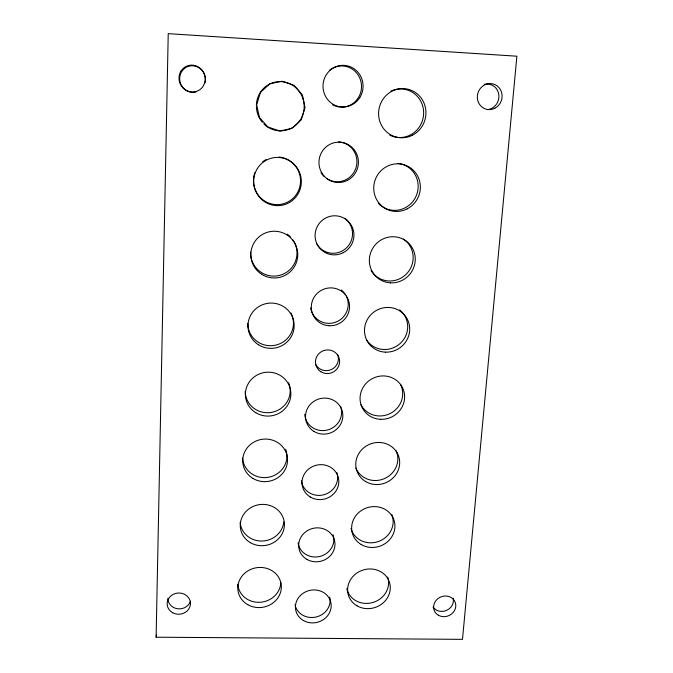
<?xml version="1.0" encoding="UTF-8"?>
<svg xmlns="http://www.w3.org/2000/svg" width="673" height="673" viewBox="0 0 673 673"><rect width="100%" height="100%" fill="white"/><g stroke="black" fill="none" stroke-linecap="round" stroke-linejoin="round"><path stroke-width="1.01" d="M156.119 637.213L168.233 33.65L516.881 56.204L462.494 639.35L156.119 637.213L156.531 634.412M337.568 354.41A12.013 11.651 -21.3 0 1 331.394 369.527A12.013 11.651 -21.3 0 1 315.797 364.497M256.379 104.963A24.657 23.892 79.5 0 1 286.917 82.644A24.657 23.892 79.5 0 1 300.999 118.768A24.657 23.892 79.5 0 1 263.732 123.824M262.377 122.351A24.657 23.892 79.5 0 1 256.379 106.898M279.093 157.036A23.866 23.53 77.8 0 1 300.175 185.075A23.866 23.53 77.8 0 1 270.916 203.784A23.866 23.53 77.8 0 1 254.848 172.54M262.68 161.756A23.866 23.53 77.8 0 1 266.129 159.56M292.906 239.916A23.185 23.109 2.9 0 1 280.254 275.207A23.185 23.109 2.9 0 1 250.634 252.106M287.169 234.128A23.185 23.109 2.9 0 1 290.273 236.745M290.938 312.979A22.84 22.386 -7.5 0 1 276.048 345.056A22.84 22.386 -7.5 0 1 247.79 323.528M288.591 382.676A22.512 21.704 -8.5 0 1 272.094 412.271A22.512 21.704 -8.5 0 1 245.224 391.425M285.689 449.27A22.201 21.056 -8.9 0 1 269.074 477.149A22.201 21.056 -8.9 0 1 242.617 458.061M283.762 522.012A21.889 20.426 -9.2 0 1 261.62 541.042A21.889 20.426 -9.2 0 1 240.185 522.181M280.801 582.793A21.586 19.828 -9.4 0 1 259.509 602.301A21.586 19.828 -9.4 0 1 237.779 584.299M390.929 91.099A24.346 23.362 -78.5 0 1 423.637 113.493A24.346 23.362 -78.5 0 1 389.793 135.155M397.785 163.379A23.648 22.941 -67.7 0 1 416.747 194.497A23.648 22.941 -67.7 0 1 382.298 206.661M381.507 206.115A23.648 22.941 -67.7 0 1 378.478 203.473M403.245 238.974A23.067 22.453 -50.7 0 1 406.071 274.315A23.067 22.453 -50.7 0 1 371.033 270.487M399.577 309.891A22.613 21.881 -35.6 0 1 400.031 343.617A22.613 21.881 -35.6 0 1 366.305 339.596M400.511 384.451A22.243 21.267 -27.1 0 1 390.365 413.415A22.243 21.267 -27.1 0 1 360.921 404.734M396.086 450.683A21.906 20.653 -22.4 0 1 385.705 477.998A21.906 20.653 -22.4 0 1 357.144 470.57M356.673 469.737A21.906 20.653 -22.4 0 1 355.866 468.004M391.863 514.769A21.586 20.064 -19.7 0 1 378.125 541.614A21.586 20.064 -19.7 0 1 351.02 528.591M387.673 577.022A21.284 19.492 -17.9 0 1 372.716 602.545A21.284 19.492 -17.9 0 1 346.788 588.707M329.349 70.463A20.594 19.811 -89.4 0 1 360.585 80.264A20.594 19.811 -89.4 0 1 340.58 107.1M339.587 107.015A20.594 19.811 -89.4 0 1 332.622 104.845M338.603 141.902A19.946 19.492 -82.4 0 1 355.95 167.947A19.946 19.492 -82.4 0 1 326.775 178.572M324.386 176.713A19.946 19.492 -82.4 0 1 321.038 172.709M344.727 218.271A19.382 19.138 -59 0 1 346.115 248.219A19.382 19.138 -59 0 1 316.672 243.769M346.233 296.011A19.004 18.634 -29.3 0 1 337.829 321.223A19.004 18.634 -29.3 0 1 312.457 313.433M312.045 312.583A19.004 18.634 -29.3 0 1 310.623 307.872M341.295 289.962A19.004 18.634 -29.3 0 1 345.283 294.353M340.504 406.231A18.541 17.759 -17.7 0 1 326.952 430.131A18.541 17.759 -17.7 0 1 304.718 414.341M336.87 472.614A18.28 17.229 -15.5 0 1 323.191 494.924A18.28 17.229 -15.5 0 1 301.369 480.749M333.093 534.757A18.028 16.732 -14.3 0 1 319.625 556.504A18.028 16.732 -14.3 0 1 298.089 542.859M329.77 597.195A17.784 16.253 -13.6 0 1 315.856 617.065A17.784 16.253 -13.6 0 1 295.035 604.817M196.079 91.957A13.384 12.829 65 0 1 179.716 79.927A13.384 12.829 65 0 1 193.572 65.845A13.384 12.829 65 0 1 205.097 82.787M484.139 84.361A12.93 12.181 -72.2 0 1 498.819 94.716A12.93 12.181 -72.2 0 1 487.361 109.657M190.459 601.216A11.534 10.516 -3.6 0 1 177.63 608.771A11.534 10.516 -3.6 0 1 167.88 598.255M453.156 598.129A11.138 10.087 -22.7 0 1 446.536 610.403A11.138 10.087 -22.7 0 1 432.975 606.953M260.426 92.495L256.674 104.811L259.433 117.447L267.913 127.012L279.817 130.991L291.989 128.366L301.21 119.836L305.037 107.638L302.421 95.002L294 85.311L282.021 81.206L269.713 83.839L260.426 92.495M320.886 371.757A12.148 11.769 -21.3 0 0 339.613 362.183A12.148 11.769 -21.3 0 0 322.115 351.289A12.148 11.769 -21.3 0 0 320.886 371.757M257.414 168.486A24.144 23.816 78.1 0 0 276.51 205.644A24.144 23.816 78.1 0 0 298.644 170.488A24.144 23.816 78.1 0 0 257.414 168.486M261.578 274.248A23.454 23.37 0.8 0 0 297.727 255.757A23.454 23.37 0.8 0 0 263.58 233.817A23.454 23.37 0.8 0 0 261.578 274.248M258.567 344.82A23.109 22.638 -7.7 0 0 294.143 326.683A23.109 22.638 -7.7 0 0 260.501 305.635A23.109 22.638 -7.7 0 0 258.567 344.82M255.824 412.734A22.773 21.94 -8.6 0 0 290.854 394.933A22.773 21.94 -8.6 0 0 257.7 374.726A22.773 21.94 -8.6 0 0 255.824 412.734M253.014 478.469A22.445 21.275 -9 0 0 287.514 460.997A22.445 21.275 -9 0 0 254.831 441.597A22.445 21.275 -9 0 0 253.014 478.469M250.415 542.699A22.133 20.636 -9.3 0 0 284.401 525.537A22.133 20.636 -9.3 0 0 252.182 506.904A22.133 20.636 -9.3 0 0 250.415 542.699M247.832 604.716A21.822 20.022 -9.5 0 0 281.331 587.865A21.822 20.022 -9.5 0 0 249.557 569.955A21.822 20.022 -9.5 0 0 247.832 604.716M412.482 135.197A24.64 23.639 -78.2 0 0 415.653 92.664A24.64 23.639 -78.2 0 0 378.655 111.693A24.64 23.639 -78.2 0 0 412.482 135.197M407.14 208.891A23.925 23.21 -67.4 0 0 410.21 167.695A23.925 23.21 -67.4 0 0 373.801 186.354A23.925 23.21 -67.4 0 0 407.14 208.891M390.559 282.853A23.328 22.705 -50.4 0 0 413.003 249.262A23.328 22.705 -50.4 0 0 373.347 247.294A23.328 22.705 -50.4 0 0 390.559 282.853M385.402 352.147A22.874 22.116 -35.5 0 0 407.468 319.456A22.874 22.116 -35.5 0 0 368.4 317.791A22.874 22.116 -35.5 0 0 385.402 352.147M380.699 419.304A22.487 21.486 -27 0 0 402.404 387.463A22.487 21.486 -27 0 0 363.908 386.092A22.487 21.486 -27 0 0 380.699 419.304M365.405 481.405A22.142 20.863 -22.4 0 0 399.627 464.126A22.142 20.863 -22.4 0 0 368.139 444.954A22.142 20.863 -22.4 0 0 365.405 481.405M361.149 544.491A21.822 20.257 -19.7 0 0 394.874 527.514A21.822 20.257 -19.7 0 0 363.807 509.091A21.822 20.257 -19.7 0 0 361.149 544.491M357.01 605.826A21.519 19.677 -17.9 0 0 390.239 589.153A21.519 19.677 -17.9 0 0 359.592 571.444A21.519 19.677 -17.9 0 0 357.01 605.826M359.752 97.652A20.846 20.047 -89.2 0 0 344.273 65.357A20.846 20.047 -89.2 0 0 325.101 95.482A20.846 20.047 -89.2 0 0 359.752 97.652M347.47 180.347A20.182 19.719 -82 0 0 349.598 145.461A20.182 19.719 -82 0 0 318.994 161.217A20.182 19.719 -82 0 0 347.47 180.347M343.18 252.712A19.61 19.357 -58.2 0 0 345.241 218.902A19.61 19.357 -58.2 0 0 315.124 234.355A19.61 19.357 -58.2 0 0 343.18 252.712M329.257 325.732A19.223 18.844 -29.1 0 0 347.554 298.08A19.223 18.844 -29.1 0 0 314.476 296.633A19.223 18.844 -29.1 0 0 329.257 325.732M313.904 431.401A18.751 17.944 -17.7 0 0 342.826 416.713A18.751 17.944 -17.7 0 0 315.814 400.208A18.751 17.944 -17.7 0 0 313.904 431.401M310.295 497.019A18.482 17.405 -15.5 0 0 338.788 482.6A18.482 17.405 -15.5 0 0 312.154 466.751A18.482 17.405 -15.5 0 0 310.295 497.019M306.863 559.356A18.23 16.892 -14.3 0 0 334.944 545.189A18.23 16.892 -14.3 0 0 308.671 529.945A18.23 16.892 -14.3 0 0 306.863 559.356M303.498 620.573A17.978 16.404 -13.6 0 0 331.166 606.659A17.978 16.404 -13.6 0 0 305.248 592.004A17.978 16.404 -13.6 0 0 303.498 620.573M180.919 71.195A13.553 12.98 65 0 0 191.771 92.016A13.553 12.98 65 0 0 203.583 72.541A13.553 12.98 65 0 0 180.919 71.195M494.865 108.244A13.09 12.324 -72.1 0 0 496.91 85.74A13.09 12.324 -72.1 0 0 477.376 95.818A13.09 12.324 -72.1 0 0 494.865 108.244M172.734 612.75A11.66 10.617 -3.6 0 0 190.467 603.765A11.66 10.617 -3.6 0 0 173.255 594.352A11.66 10.617 -3.6 0 0 172.734 612.75M438.359 615.231A11.256 10.179 -22.7 0 0 455.764 606.474A11.256 10.179 -22.7 0 0 439.982 597.313A11.256 10.179 -22.7 0 0 438.359 615.231"/></g></svg>
